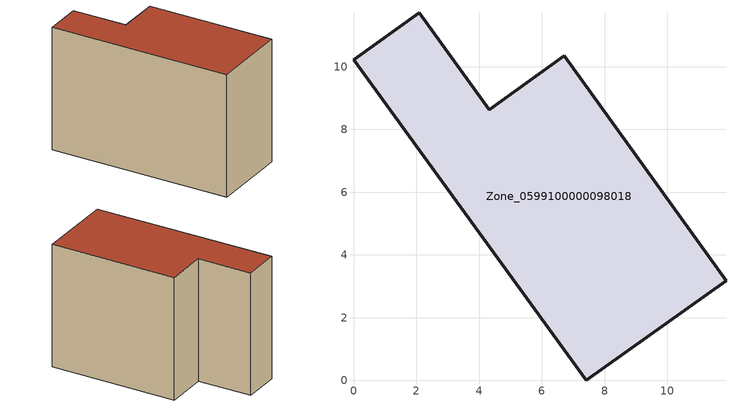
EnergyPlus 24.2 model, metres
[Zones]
Zone_0599100000098018
 floor ground (C_G): 7.41,0 0,10.22 2.1,11.72 4.32,8.63 6.72,10.35 11.87,3.18 z0
 wall outside (C_F): 7.41,0 11.87,3.18 6.72,10.35 4.32,8.63 2.1,11.72 0,10.22 7.41,0 z0:8.62
 roof outside (C_R): 0,10.22 7.41,0 11.87,3.18 6.72,10.35 4.32,8.63 2.1,11.72 z8.62
[BUILDING]
Pand.0599100000098018: North Axis=0; Terrain=City; Loads Convergence Tolerance Value=0.04; Temperature Convergence Tolerance Value=0.4; Solar Distribution=FullExterior; Maximum Number of Warmup Days=25; Minimum Number of Warmup Days=1
[Site:Location]
Rotterdam.The.Hague.AP_ZH_NLD Design_Conditions: Latitude=51.96; Longitude=4.45; Time Zone=1; Elevation=-4.5
[SITE:GROUNDTEMPERATURE:BUILDINGSURFACE]
18, 18, 18, 18, 18, 18, 18, 18, 18, 18, 18, 18
[MATERIAL] Thermal Absorptance=0.9; Solar Absorptance=0.7; Visible Absorptance=0.7
Name | Roughness | Thickness | Conductivity | Density | Specific Heat
G.TI.1975-1991 | MediumSmooth | 0.15 | 0.288461 | 540 | 1210
F.TI.1975-1991 | Rough | 0.3 | 0.230769 | 1920 | 840
R.TI.1975-1991 | MediumRough | 0.2 | 0.153846 | 1500 | 1000
[CONSTRUCTION]
C_G: G.TI.1975-1991
C_F: F.TI.1975-1991
C_R: R.TI.1975-1991
[ZONE]
Zone_0599100000098018: Type=1; Multiplier=1; Ceiling Height=Autocalculate; Volume=Autocalculate; Floor Area=autocalculate; Part of Total Floor Area=Yes
[ZONEINFILTRATION:DESIGNFLOWRATE]
Infil_Zone_0599100000098018: Zone or ZoneList or Space or SpaceList=Zone_0599100000098018; Schedule=AlwaysOn; Design Flow Rate Calculation Method=Flow/Area; Flow Rate per Floor Area=0.003; Constant Term Coefficient=1; Temperature Term Coefficient=0; Velocity Term Coefficient=0; Velocity Squared Term Coefficient=0
[HVACTEMPLATE:ZONE:IDEALLOADSAIRSYSTEM]
Zone_0599100000098018: Maximum Heating Supply Air Temperature=50; Minimum Cooling Supply Air Temperature=13; Maximum Heating Supply Air Humidity Ratio=0.0156; Minimum Cooling Supply Air Humidity Ratio=0.0077; Heating Limit=NoLimit; Cooling Limit=NoLimit; Dehumidification Control Type=ConstantSensibleHeatRatio; Cooling Sensible Heat Ratio=0.7; Dehumidification Setpoint=60; Humidification Control Type=None; Humidification Setpoint=30; Outdoor Air Method=None; Outdoor Air Flow Rate per Person=0.00944; Outdoor Air Flow Rate per Zone Floor Area=0; Outdoor Air Flow Rate per Zone=0; Demand Controlled Ventilation Type=None; Outdoor Air Economizer Type=NoEconomizer; Heat Recovery Type=None; Sensible Heat Recovery Effectiveness=0.7; Latent Heat Recovery Effectiveness=0.65
[ZONECONTROL:THERMOSTAT]
ThermostatControl_Zone_0599100000098018: Zone or ZoneList=Zone_0599100000098018; Control Type Schedule=DualSetpointControlType; Control 1=Thermostat_Zone_0599100000098018; Temperature Difference Between Cutout And Setpoint=0
[THERMOSTATSETPOINT:DUALSETPOINT]
Thermostat_Zone_0599100000098018: Heating Setpoint Temperature Schedule=HeatingSetpoint_Zone_0599100000098018; Cooling Setpoint Temperature Schedule=CoolingSetpoint_Zone_0599100000098018
[SCHEDULE:COMPACT]
HeatingSetpoint_Zone_0599100000098018: Through: 12/31, For: AllDays, Until: 24:00, 21
CoolingSetpoint_Zone_0599100000098018: Through: 12/31, For: AllDays, Until: 24:00, 24
DualSetpointControlType: Through: 12/31, For: AllDays, Until: 24:00, 4
AlwaysOn: Through: 12/31, For: AllDays, Until: 24:00, 1
